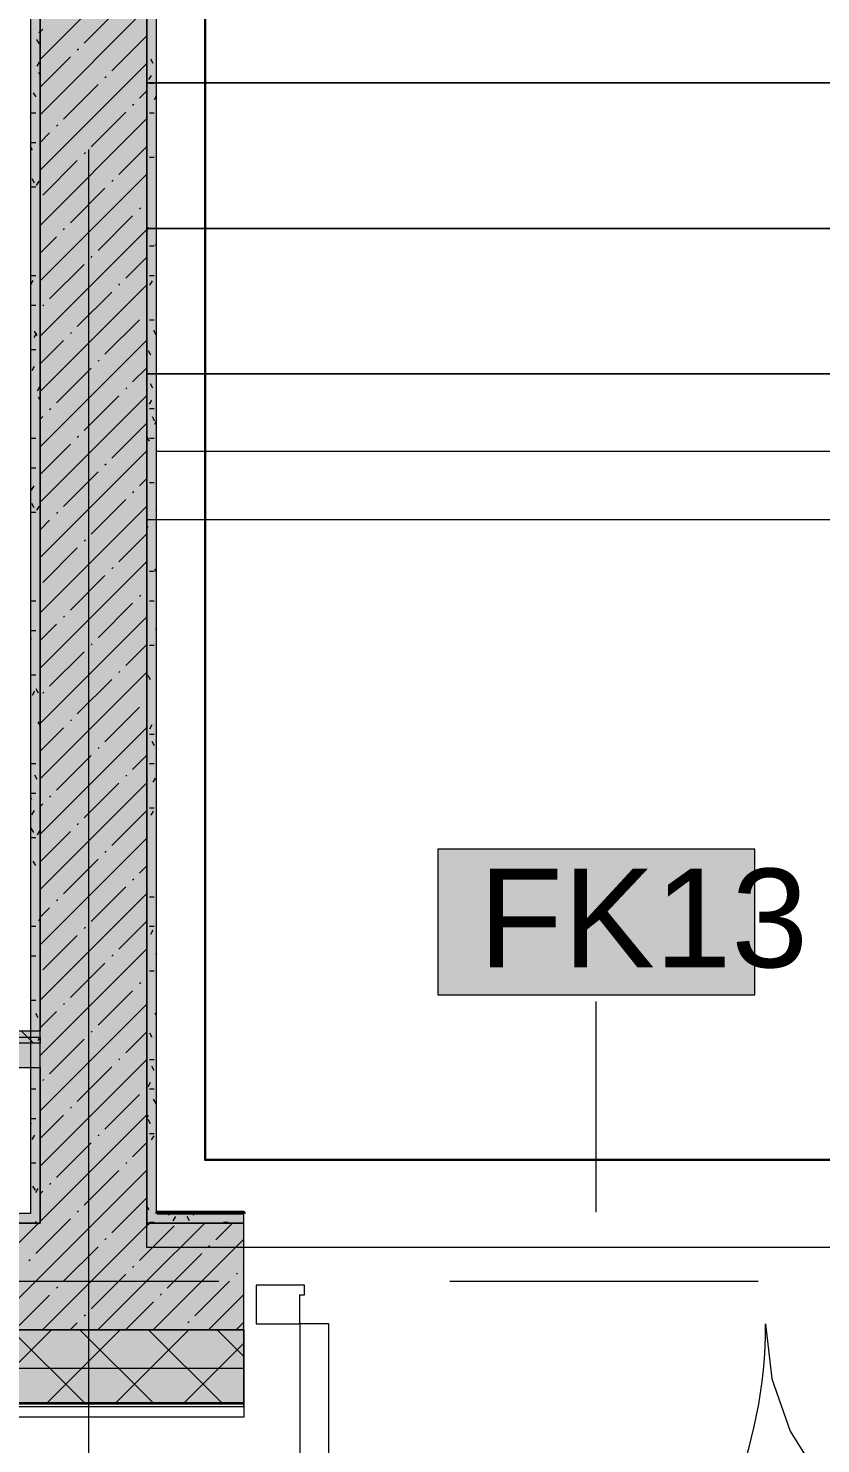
# Model space of a CAD drawing. Header units: millimetres. Extents: x -3817 to 677485, y -22715 to 103890.
# Drawn here: x 72079 to 73712, y 1577 to 4494 of the extents above; entities that cross this region are included whole.
import ezdxf

# ---------------------------------------------------------------- set-up
doc = ezdxf.new("R2010")
doc.units = ezdxf.units.MM
doc.layers.add('PDF _Геометрия', color=7, linetype='Continuous', true_color=0x1d1d1d)
doc.layers.add('PDF _Сплошная заливка', color=7, linetype='Continuous', true_color=0xffffff)
doc.layers.add('PDF _Текст', color=7, linetype='Continuous')
doc.styles.add('PDF GOST-Common', font='arial.ttf')

msp = doc.modelspace()

# ---------------------------------------------------------------- hatches: boundary and pattern name
at = {"layer": 'PDF _Сплошная заливка', "transparency": 33554559}
for points in [[(72323.3, 2031.3), (72343.3, 2031.3), (72343.3, 9571.4), (72323.3, 9571.4), (72323.3, 2146.7)], [(72103.3, 2414.3), (72103.3, 2426.9), (71803.3, 2426.9), (71803.3, 2414.3), (71916.6, 2414.3)]]:
    msp.add_hatch(color=256, dxfattribs=at).paths.add_polyline_path(points)
h = msp.add_hatch(color=256, dxfattribs=at)
h.paths.add_polyline_path([(69403.3, 2031.3), (70940.8, 2031.3), (70940.8, 2051.3), (69403.3, 2051.3)], flags=0)
h.paths.add_polyline_path([(72103.3, 2031.3), (72103.3, 2051.3), (71878.3, 2051.3), (71878.3, 2031.3), (71916.6, 2031.3)], flags=0)
h = msp.add_hatch(color=256, dxfattribs=at)
h.paths.add_polyline_path([(66153.3, 1811.3), (66403.3, 1811.3), (66403.3, 2031.3), (66153.3, 2031.3)], flags=0)
h.paths.add_polyline_path([(67303.3, 1811.3), (70903.3, 1811.3), (70903.3, 2031.3), (67303.3, 2031.3)], flags=0)
h.paths.add_polyline_path([(72103.3, 1811.3), (72103.3, 2031.3), (71803.3, 2031.3), (71803.3, 1811.3), (71916.6, 1811.3)], flags=0)
h = msp.add_hatch(color=256, dxfattribs=at)
h.paths.add_polyline_path([(75723.3, 1811.3), (75723.3, 2031.3), (74223.3, 2031.3), (74223.3, 1811.3), (75627.5, 1811.3)], flags=0)
h.paths.add_polyline_path([(72523.3, 1811.3), (72523.3, 2031.3), (72323.3, 2031.3), (72323.3, 1811.3)], flags=0)
h = msp.add_hatch(color=256, dxfattribs=at)
h.paths.add_polyline_path([(74223.3, 1661.3), (75943.3, 1661.3), (75943.3, 1811.3), (74223.3, 1811.3)], flags=0)
h.paths.add_polyline_path([(71803.3, 1661.3), (72523.3, 1661.3), (72523.3, 1811.3), (71803.3, 1811.3)], flags=0)
h.paths.add_polyline_path([(70903.3, 1661.3), (70903.3, 1811.3), (67303.3, 1811.3), (67303.3, 1661.3), (69690.1, 1661.3)], flags=0)
h.paths.add_polyline_path([(61853.3, 1661.3), (61853.3, 1811.3), (61153.3, 1811.3), (61153.3, 1661.3), (61526.1, 1661.3)], flags=0)
h.paths.add_polyline_path([(57403.3, 1661.3), (57403.3, 1811.3), (56653.3, 1811.3), (56653.3, 1661.3), (57153.3, 1661.3)], flags=0)
h.paths.add_polyline_path([(63953.3, 1661.3), (64503.3, 1661.3), (64503.3, 1811.3), (63953.3, 1811.3)], flags=0)
h.paths.add_polyline_path([(60041.7, 1661.3), (60253.3, 1661.3), (60253.3, 1811.3), (59503.3, 1811.3), (59503.3, 1661.3)], flags=0)
h.paths.add_polyline_path([(65653.3, 1661.3), (66403.3, 1661.3), (66403.3, 1811.3), (65403.3, 1811.3), (65403.3, 1661.3)], flags=0)
h.paths.add_polyline_path([(48153.3, 1661.3), (48403.3, 1661.3), (48403.3, 1811.3), (47653.3, 1811.3), (47653.3, 1661.3)], flags=0)
h.paths.add_polyline_path([(49303.3, 1661.3), (50014.8, 1661.3), (50014.8, 1811.3), (49303.3, 1811.3)], flags=0)
h.paths.add_polyline_path([(52619.9, 1661.3), (53553.3, 1661.3), (53553.3, 1811.3), (52114.8, 1811.3), (52114.8, 1661.3)], flags=0)
h.paths.add_polyline_path([(44455.9, 1661.3), (44553.3, 1661.3), (44553.3, 1811.3), (42980.8, 1811.3), (42980.8, 1661.3), (43773.3, 1661.3)], flags=0)
h.paths.add_polyline_path([(40183.3, 1661.3), (40880.8, 1661.3), (40880.8, 1811.3), (40183.3, 1811.3)], flags=0)
h.paths.add_polyline_path([(39283.3, 1661.3), (39283.3, 1811.3), (38985.9, 1811.3), (38985.9, 1661.3)], flags=0)

# ---------------------------------------------------------------- linework, layer by layer
at = {"layer": 'PDF _Геометрия', "color": 9, "lineweight": 9, "true_color": 0xc0c0c0}
for points in [[(71933.3, 9811.3), (72468.3, 9811.3), (72323.3, 9811.3), (72103.3, 9811.3), (72103.3, 2426.9), (71803.3, 2426.9), (71803.3, 2414.3), (71803.3, 2351.8), (71803.3, 2031.3), (71878.3, 2031.3), (72103.3, 2031.3), (72103.3, 2051.3), (72103.3, 9591.3), (72083.3, 9591.3), (71916.6, 9591.3), (72103.3, 9591.3), (72103.3, 9811.3), (71916.6, 9811.3)], [(71903.3, 9583.4), (71903.3, 9571.4), (72083.3, 9571.4), (72083.3, 2051.3), (71878.3, 2051.3), (71878.3, 2351.8), (72103.3, 2351.8), (72103.3, 2031.3), (71803.3, 2031.3), (71803.3, 1811.3), (71803.3, 1863.3)], [(72523.3, 1811.3), (72523.3, 2031.3), (72323.3, 2031.3), (72323.3, 9591.3), (72468.3, 9591.3), (72323.3, 9591.3), (72323.3, 9571.4), (72323.3, 2031.3), (72343.3, 2031.3), (72523.3, 2031.3), (72523.3, 2051.3)], [(72344.7, 2051.3), (72343.3, 2051.3), (72343.3, 9570.4)], [(66403.3, 1863.3), (66403.3, 1811.3), (66403.3, 1653.3), (67303.3, 1653.3), (67303.3, 1811.3), (67303.3, 1653.3), (70903.3, 1653.3), (70903.3, 1811.3), (70903.3, 1653.3), (71803.3, 1653.3), (71803.3, 1811.3), (71803.3, 1653.3), (72523.3, 1653.3), (72523.3, 1811.3), (72523.3, 1631.4), (38518.4, 1631.4)]]:
    msp.add_lwpolyline(points, dxfattribs=at)
at = {"layer": 'PDF _Геометрия', "color": 231, "lineweight": 30, "true_color": 0xff80c0}
msp.add_lwpolyline([(72443.3, 9570.4), (72443.3, 2161.3), (75223.3, 2161.3), (75223.3, 2446.3), (75603.3, 2446.3), (75603.3, 9570.4)], dxfattribs=at)
at = {"layer": 'PDF _Геометрия', "color": 253, "lineweight": 9, "true_color": 0xaaaaaa}
for points in [[(73873.3, 3481.1), (73873.3, 7081.1), (72323.3, 7081.1), (72323.3, 3481.1)], [(73873.3, 4381.1), (72323.3, 4381.1)], [(73873.3, 4081.1), (72323.3, 4081.1)], [(73873.3, 3781.1), (72323.3, 3781.1)]]:
    msp.add_lwpolyline(points, close=True, dxfattribs=at)
at = {"layer": 'PDF _Геометрия', "lineweight": 9}
for points in [[(72103.3, 4429.4), (72323.3, 4649.4)], [(72103.3, 4315.4), (72323.3, 4535.4)], [(72194.1, 4463.2), (72265.4, 4534.5)], [(72103.3, 4486.4), (72108.5, 4491.7)], [(72251.1, 4406.2), (72322.4, 4477.5)], [(72103.3, 4372.4), (72165.6, 4434.7)], [(72179.8, 4448.9), (72182.2, 4451.3)], [(72103.3, 4201.3), (72323.3, 4421.3)], [(72151.3, 4306.4), (72222.6, 4377.7)], [(72236.9, 4391.9), (72239.2, 4394.3)], [(72308.1, 4349.2), (72323.3, 4364.3)], [(72208.3, 4249.4), (72279.6, 4320.6)], [(72293.9, 4334.9), (72296.2, 4337.3)], [(72103.3, 4087.3), (72323.3, 4307.3)], [(72137.1, 4292.1), (72139.4, 4294.5)], [(72103.3, 4258.3), (72122.8, 4277.9)], [(72194.1, 4235.1), (72196.5, 4237.5)], [(72265.4, 4192.3), (72323.3, 4250.2)], [(72108.5, 4149.6), (72179.8, 4220.8)], [(72103.3, 3973.2), (72323.3, 4193.2)], [(72251.1, 4178.1), (72253.5, 4180.4)], [(72165.6, 4092.5), (72236.9, 4163.8)], [(72308.1, 4121.1), (72310.5, 4123.4)], [(72322.4, 4135.3), (72323.3, 4136.2)], [(72222.6, 4035.5), (72293.9, 4106.8)], [(72103.3, 3859.2), (72323.3, 4079.2)], [(72103.3, 4030.2), (72137.1, 4064)], [(72151.3, 4078.3), (72153.7, 4080.7)], [(72122.8, 3935.7), (72194.1, 4007)], [(72208.3, 4021.3), (72210.7, 4023.6)], [(72279.6, 3978.5), (72323.3, 4022.1)], [(72103.3, 3745.1), (72323.3, 3965.1)], [(72179.8, 3878.7), (72251.1, 3950)], [(72265.4, 3964.2), (72267.7, 3966.6)], [(72108.5, 3921.5), (72110.9, 3923.8)], [(72236.9, 3821.7), (72308.1, 3893)], [(72322.4, 3907.2), (72323.3, 3908.1)], [(72103.3, 3631.1), (72323.3, 3851.1)], [(72165.6, 3864.4), (72167.9, 3866.8)], [(72103.3, 3802.1), (72151.3, 3850.2)], [(72137.1, 3721.9), (72208.3, 3793.2)], [(72222.6, 3807.4), (72225, 3809.8)], [(72293.9, 3764.7), (72323.3, 3794)], [(72103.3, 3517), (72323.3, 3737)], [(72194.1, 3664.9), (72265.4, 3736.1)], [(72279.6, 3750.4), (72282, 3752.8)], [(72122.8, 3707.6), (72125.2, 3710)], [(72103.3, 3688.1), (72108.5, 3693.4)], [(72251.1, 3607.8), (72322.4, 3679.1)], [(72179.8, 3650.6), (72182.2, 3653)], [(72103.3, 3574), (72165.6, 3636.3)], [(72103.3, 3403), (72323.3, 3623)], [(72236.9, 3593.6), (72239.2, 3595.9)], [(72151.3, 3508), (72222.6, 3579.3)], [(72308.1, 3550.8), (72323.3, 3565.9)], [(72293.9, 3536.6), (72296.2, 3538.9)], [(72103.3, 3288.9), (72323.3, 3508.9)], [(72208.3, 3451), (72279.6, 3522.3)], [(72103.3, 3460), (72122.8, 3479.5)], [(72137.1, 3493.8), (72139.4, 3496.2)], [(72265.4, 3394), (72323.3, 3451.9)], [(72108.5, 3351.2), (72179.8, 3422.5)], [(72194.1, 3436.8), (72196.5, 3439.1)], [(72103.3, 3174.9), (72323.3, 3394.9)], [(72165.6, 3294.2), (72236.9, 3365.5)], [(72251.1, 3379.7), (72253.5, 3382.1)], [(72322.4, 3337), (72323.3, 3337.8)], [(72222.6, 3237.2), (72293.9, 3308.5)], [(72308.1, 3322.7), (72310.5, 3325.1)], [(72103.3, 3060.8), (72323.3, 3280.8)], [(72151.3, 3279.9), (72153.7, 3282.3)], [(72103.3, 3231.9), (72137.1, 3265.7)], [(72122.8, 3137.4), (72194.1, 3208.7)], [(72208.3, 3222.9), (72210.7, 3225.3)], [(72279.6, 3180.1), (72323.3, 3223.8)], [(72103.3, 2946.8), (72323.3, 3166.8)], [(72179.8, 3080.4), (72251.1, 3151.6)], [(72265.4, 3165.9), (72267.7, 3168.3)], [(72108.5, 3123.1), (72110.9, 3125.5)], [(72236.9, 3023.3), (72308.1, 3094.6)], [(72322.4, 3108.9), (72323.3, 3109.7)], [(72165.6, 3066.1), (72167.9, 3068.5)], [(72103.3, 2832.7), (72323.3, 3052.7)], [(72103.3, 3003.8), (72151.3, 3051.8)], [(72222.6, 3009.1), (72225, 3011.4)], [(72137.1, 2923.5), (72208.3, 2994.8)], [(72293.9, 2966.3), (72323.3, 2995.7)], [(72279.6, 2952), (72282, 2954.4)], [(72103.3, 2718.7), (72323.3, 2938.7)], [(72194.1, 2866.5), (72265.4, 2937.8)], [(72103.3, 2889.7), (72108.5, 2895)], [(72122.8, 2909.3), (72125.2, 2911.7)], [(72251.1, 2809.5), (72322.4, 2880.8)], [(72103.3, 2775.7), (72165.6, 2838)], [(72179.8, 2852.3), (72182.2, 2854.6)], [(72103.3, 2604.6), (72323.3, 2824.6)], [(72151.3, 2709.7), (72222.6, 2781)], [(72236.9, 2795.2), (72239.2, 2797.6)], [(72308.1, 2752.5), (72323.3, 2767.6)], [(72208.3, 2652.7), (72279.6, 2724)], [(72293.9, 2738.2), (72296.2, 2740.6)], [(72103.3, 2490.6), (72323.3, 2710.6)], [(72137.1, 2695.4), (72139.4, 2697.8)], [(72103.3, 2661.6), (72122.8, 2681.2)], [(72194.1, 2638.4), (72196.5, 2640.8)], [(72265.4, 2595.6), (72323.3, 2653.5)], [(72103.3, 2376.5), (72323.3, 2596.5)], [(72108.5, 2552.9), (72179.8, 2624.2)], [(72165.6, 2495.9), (72236.9, 2567.1)], [(72251.1, 2581.4), (72253.5, 2583.8)], [(72322.4, 2538.6), (72323.3, 2539.5)], [(72222.6, 2438.8), (72293.9, 2510.1)], [(72308.1, 2524.4), (72310.5, 2526.7)], [(72103.3, 2262.5), (72323.3, 2482.5)], [(72151.3, 2481.6), (72153.7, 2484)], [(72103.3, 2433.5), (72137.1, 2467.3)], [(72089.8, 2401.9), (72077.3, 2414.3), (72064.8, 2426.9)], [(72208.3, 2424.6), (72210.7, 2426.9)], [(72279.6, 2381.8), (72323.3, 2425.4)], [(72122.8, 2339), (72194.1, 2410.3)], [(72103.3, 2148.4), (72323.3, 2368.4)], [(72265.4, 2367.5), (72267.7, 2369.9)], [(72179.8, 2282), (72251.1, 2353.3)], [(72108.5, 2324.8), (72110.9, 2327.1)], [(72322.4, 2310.5), (72323.3, 2311.4)], [(72236.9, 2225), (72308.1, 2296.3)], [(72103.3, 2034.4), (72323.3, 2254.4)], [(72103.3, 2205.4), (72151.3, 2253.5)], [(72165.6, 2267.8), (72167.9, 2270.1)], [(72137.1, 2125.2), (72208.3, 2196.5)], [(72222.6, 2210.7), (72225, 2213.1)], [(72293.9, 2168), (72323.3, 2197.3)], [(71994.3, 1811.3), (72103.3, 1920.3), (72323.3, 2140.3)], [(72194.1, 2068.2), (72265.4, 2139.4)], [(72279.6, 2153.7), (72282, 2156.1)], [(72122.8, 2110.9), (72125.2, 2113.3)], [(72103.3, 2091.4), (72108.5, 2096.7)], [(72251.1, 2011.1), (72322.4, 2082.4)], [(72179.8, 2053.9), (72182.2, 2056.3)], [(71880.2, 1811.3), (72100.2, 2031.3)], [(72094.3, 1968.4), (72103.3, 1977.3), (72165.6, 2039.7)], [(72108.3, 1811.3), (72323.3, 2026.3), (72328.3, 2031.3)], [(72222.4, 1811.3), (72323.3, 1912.2), (72442.4, 2031.3)], [(72308.1, 1954.1), (72323.3, 1969.2), (72379.4, 2025.4)], [(72465, 1996.9), (72499.4, 2031.3)], [(72236.9, 1996.9), (72239.2, 1999.3)], [(72336.4, 1811.3), (72523.3, 1998.2)], [(72450.7, 1982.6), (72453.1, 1985)], [(72080, 1954.1), (72082.4, 1956.5)], [(72151.3, 1911.3), (72222.6, 1982.6)], [(72365.2, 1897.1), (72436.4, 1968.4)], [(72208.3, 1854.3), (72279.6, 1925.6)], [(72293.9, 1939.9), (72296.2, 1942.2)], [(72507.7, 1925.6), (72510.1, 1928)], [(72522, 1939.9), (72523.3, 1941.1)], [(72137.1, 1897.1), (72139.4, 1899.5)], [(72422.2, 1840.1), (72493.5, 1911.3)], [(72051.5, 1811.6), (72103.3, 1863.3), (72122.8, 1882.8)], [(72279.4, 1811.3), (72323.3, 1855.2), (72336.6, 1868.6)], [(72350.9, 1882.8), (72353.3, 1885.2)], [(72450.5, 1811.3), (72523.3, 1884.1)], [(72194.1, 1840.1), (72196.5, 1842.4)], [(71976.7, 1661.3), (72126.7, 1811.3)], [(72193.9, 1661.3), (72043.9, 1811.3)], [(72118.2, 1661.3), (72268.2, 1811.3)], [(72165.4, 1811.3), (72179.8, 1825.8)], [(72335.3, 1661.3), (72185.3, 1811.3)], [(72259.6, 1661.3), (72409.6, 1811.3)], [(72476.7, 1661.3), (72326.7, 1811.3)], [(72393.5, 1811.3), (72393.7, 1811.6)], [(72407.9, 1825.8), (72410.3, 1828.2)], [(72523.3, 1756.2), (72468.2, 1811.3)], [(72507.5, 1811.3), (72523.3, 1827.1)], [(72401, 1661.3), (72523.3, 1783.6)]]:
    msp.add_lwpolyline(points, dxfattribs=at)
at = {"layer": 'PDF _Геометрия', "color": 253, "lineweight": 9, "true_color": 0x9b9b9b}
for points in [[(72101.8, 4461.8), (72096.8, 4470.5)], [(72103.3, 4488.1), (72100.5, 4483.3)], [(72101.4, 4423.9), (72096.4, 4415.2)], [(72336.4, 4421.2), (72331.4, 4430)], [(72103.3, 4398.4), (72100.9, 4402.5)], [(72331.9, 4396.4), (72326.9, 4387.7)], [(72328.5, 4380.2), (72338.5, 4380.2)], [(72094.8, 4352.1), (72089.7, 4360.8)], [(72343.1, 4354.8), (72338, 4346.1)], [(72084.6, 4319.3), (72094.7, 4319.3)], [(72328.5, 4319.3), (72338.5, 4319.3)], [(72083.6, 4310.5), (72083.3, 4311.1)], [(72087.7, 4242.5), (72083.3, 4250.1)], [(72084.6, 4258.3), (72094.7, 4258.3)], [(72328.5, 4227.8), (72338.5, 4227.8)], [(72091.8, 4174.4), (72086.7, 4183.1)], [(72100.3, 4178.2), (72095.3, 4169.5)], [(72084.6, 4166.9), (72094.7, 4166.9)], [(72326.7, 4082.7), (72323.3, 4076.7)], [(72328.5, 4045), (72338.5, 4045)], [(72343.3, 4043.6), (72340.7, 4048.2)], [(72088.1, 3974.1), (72083.3, 3965.8)], [(72084.6, 3984), (72094.7, 3984)], [(72328.5, 3984), (72338.5, 3984)], [(72333.8, 3973), (72328.8, 3964.3)], [(72084.6, 3923), (72094.7, 3923)], [(72328.5, 3892.6), (72338.5, 3892.6)], [(72095.1, 3864.4), (72090.1, 3855.7)], [(72097, 3860.7), (72091.9, 3869.4)], [(72342.7, 3861.7), (72337.7, 3870.5)], [(72084.6, 3831.6), (72094.7, 3831.6)], [(72331.5, 3820.1), (72326.5, 3828.8)], [(72091.1, 3796.4), (72086, 3787.7)], [(72102.2, 3754.8), (72097.2, 3746)], [(72335.6, 3752.1), (72330.6, 3760.8)], [(72103.3, 3727.8), (72100.1, 3733.3)], [(72332.7, 3727.3), (72327.7, 3718.6)], [(72328.5, 3709.7), (72338.5, 3709.7)], [(72339.7, 3684), (72334.7, 3692.8)], [(72343.3, 3684.6), (72338.8, 3676.9)], [(72084.6, 3648.7), (72094.7, 3648.7)], [(72328.5, 3642.4), (72323.5, 3651.1)], [(72328.5, 3648.7), (72338.5, 3648.7)], [(72084.6, 3587.7), (72094.7, 3587.7)], [(72090, 3550.7), (72084.9, 3541.9)], [(72328.5, 3557.3), (72338.5, 3557.3)], [(72091, 3505.2), (72085.9, 3514)], [(72101.1, 3509), (72096.1, 3500.3)], [(72343.3, 3501.7), (72341.8, 3499.2)], [(72084.6, 3496.3), (72094.7, 3496.3)], [(72325.6, 3464.7), (72323.3, 3468.7)], [(72328.5, 3374.4), (72338.5, 3374.4)], [(72343.3, 3373.1), (72339.8, 3379)], [(72323.4, 3345.5), (72323.3, 3345.1)], [(72084.6, 3313.4), (72094.7, 3313.4)], [(72328.5, 3313.4), (72338.5, 3313.4)], [(72084.6, 3252.5), (72094.7, 3252.5)], [(72343.3, 3257.9), (72340.7, 3253.5)], [(72084.8, 3236.9), (72083.3, 3234.3)], [(72328.5, 3222), (72338.5, 3222)], [(72084.6, 3161), (72094.7, 3161)], [(72330.7, 3150.9), (72325.7, 3159.6)], [(72091.9, 3127.2), (72086.8, 3118.5)], [(72100.2, 3123.4), (72095.2, 3132.2)], [(72103.3, 3057.2), (72099.3, 3064.1)], [(72333.5, 3058.1), (72328.5, 3049.4)], [(72328.5, 3039.1), (72338.5, 3039.1)], [(72338.9, 3014.9), (72333.9, 3023.6)], [(72084.6, 2978.2), (72094.7, 2978.2)], [(72328.5, 2978.2), (72338.5, 2978.2)], [(72097.2, 2945.7), (72092.2, 2954.5)], [(72340.6, 2948.4), (72335.6, 2939.7)], [(72084.6, 2917.2), (72094.7, 2917.2)], [(72086.1, 2904.1), (72083.3, 2909)], [(72090.8, 2881.5), (72085.7, 2872.8)], [(72328.5, 2886.7), (72338.5, 2886.7)], [(72336.5, 2880.4), (72331.5, 2871.7)], [(72090.2, 2836.1), (72085.1, 2844.8)], [(72101.9, 2839.8), (72096.9, 2831.1)], [(72343.3, 2831.1), (72342.6, 2830)], [(72084.6, 2825.7), (72094.7, 2825.7)], [(72094.3, 2768), (72089.2, 2776.8)], [(72324.8, 2795.5), (72323.3, 2798.1)], [(72328.5, 2703.8), (72338.5, 2703.8)], [(72103.3, 2659.3), (72099.9, 2653.4)], [(72084.6, 2642.9), (72094.7, 2642.9)], [(72328.5, 2642.9), (72338.5, 2642.9)], [(72335.4, 2634.7), (72330.4, 2625.9)], [(72343.3, 2641.6), (72343.1, 2641.8)], [(72084.6, 2581.9), (72094.7, 2581.9)], [(72343.3, 2587.3), (72341.5, 2584.3)], [(72328.5, 2551.4), (72338.5, 2551.4)], [(72084.6, 2490.5), (72094.7, 2490.5)], [(72099.4, 2454.3), (72094.4, 2463)], [(72343.3, 2458.7), (72340.1, 2464.1)], [(72334, 2413.7), (72329, 2422.4)], [(72103.3, 2415.5), (72098.8, 2407.7)], [(72328.5, 2368.6), (72338.5, 2368.6)], [(72338.1, 2345.7), (72333.1, 2354.4)], [(72084.6, 2307.6), (72094.7, 2307.6)], [(72103.3, 2325.7), (72102.6, 2326.9)], [(72330.2, 2320.9), (72325.2, 2312.2)], [(72328.5, 2307.6), (72338.5, 2307.6)], [(72342.2, 2277.7), (72337.2, 2286.4)], [(72084.6, 2246.6), (72094.7, 2246.6)], [(72326.1, 2252.9), (72323.3, 2247.9)], [(72085.3, 2234.9), (72083.3, 2238.4)], [(72331, 2236), (72326, 2244.7)], [(72091.6, 2212.3), (72086.5, 2203.6)], [(72328.5, 2216.1), (72338.5, 2216.1)], [(72337.3, 2211.2), (72332.3, 2202.5)], [(72084.6, 2155.2), (72094.7, 2155.2)], [(72093.5, 2098.9), (72088.4, 2107.6)], [(72098.6, 2102.6), (72093.6, 2093.9)], [(72324, 2126.4), (72323.3, 2127.6)], [(72328, 2058.3), (72323.3, 2066.6)], [(72369.7, 2047.2), (72367.3, 2051.3)], [(72381.9, 2044.7), (72376.9, 2036)], [(72411.3, 2036), (72406.3, 2044.7)], [(72421, 2051.3), (72418.5, 2047.1)], [(72094.6, 2034.6), (72092.7, 2031.3)], [(72328.5, 2033.3), (72338.5, 2033.3)], [(72480.9, 2033.3), (72490.9, 2033.3)]]:
    msp.add_lwpolyline(points, dxfattribs=at)
at = {"layer": 'PDF _Геометрия', "color": 253, "lineweight": 9, "true_color": 0xaaaaaa}
for points in [[(72203.3, -185.1), (72203.3, 2314.9), (72203.3, 4243.4)], [(75723.3, 1981.1), (72323.3, 1981.1), (72323.3, 3481.1), (73873.3, 3481.1)], [(70883.8, 1911.3), (72471.3, 1911.3)], [(72947.6, 1911.3), (73582.6, 1911.3)]]:
    msp.add_lwpolyline(points, dxfattribs=at)
at = {"layer": 'PDF _Геометрия', "color": 7, "lineweight": 9}
for points in [[(74262.6, 3621.3), (72343.3, 3621.3)], [(73249.3, 2053.8), (73249.3, 2488)], [(71815.8, 2031.3), (71815.8, 2351.8), (71815.8, 2401.9), (71815.8, 2414.3), (72103.3, 2414.3), (72103.3, 2426.9)], [(72103.3, 2414.3), (72103.3, 2401.9), (71828.3, 2401.9), (71828.3, 2351.8), (71828.3, 2031.3)], [(72103.3, 2351.8), (72103.3, 2401.9)], [(72523.3, 2051.3), (72344.7, 2051.3)], [(71803.3, 1732.3), (72523.3, 1732.3)], [(71803.3, 1661.3), (72523.3, 1661.3)], [(71803.3, 1658.4), (72523.3, 1658.4)]]:
    msp.add_lwpolyline(points, dxfattribs=at)
for points in [[(73575.8, 2801.9), (72922.7, 2801.9), (72922.7, 2501.9), (73575.8, 2501.9)], [(72103.3, 1811.3), (71803.3, 1811.3)], [(72523.3, 1811.3), (72323.3, 1811.3)]]:
    msp.add_lwpolyline(points, close=True, dxfattribs=at)
at = {"layer": 'PDF _Геометрия', "color": 5, "lineweight": 40}
msp.add_lwpolyline([(72344.3, 2051.3), (72344.3, 2052.4), (72344.7, 2052.4)], dxfattribs=at)
at = {"layer": 'PDF _Геометрия', "color": 5, "lineweight": 53}
msp.add_lwpolyline([(72523.3, 2051.3), (72523.3, 2052.4), (72344.7, 2052.4), (72344.7, 2051.3)], dxfattribs=at)
at = {"layer": 'PDF _Геометрия', "color": 5, "lineweight": 9}
msp.add_lwpolyline([(72344.7, 2051.3), (72523.3, 2051.3)], dxfattribs=at)
at = {"layer": 'PDF _Геометрия', "color": 253, "lineweight": 13, "true_color": 0xaaaaaa}
for points in [[(72638.3, 1823.3), (72638.3, 1883.3), (72648.3, 1883.3), (72648.3, 1903.3), (72548.3, 1903.3), (72548.3, 1823.3)], [(72638.3, 863.3), (72698.3, 863.3), (72698.3, 1823.3), (72638.3, 1823.3)]]:
    msp.add_lwpolyline(points, close=True, dxfattribs=at)
at = {"layer": 'PDF _Геометрия', "color": 9, "lineweight": 9, "true_color": 0xc0c0c0}
msp.add_lwpolyline([(72323.3, 1811.3), (72103.3, 1811.3)], close=True, dxfattribs=at)
at = {"layer": 'PDF _Геометрия', "color": 253, "lineweight": 9, "true_color": 0xaaaaaa}
msp.add_lwpolyline([(72638.3, 863.3, 0.414214), (73598.3, 1823.3), (73611, 1709.9), (73648.8, 1602.1), (73709.5, 1505.4), (73790.3, 1424.6), (73887, 1363.9), (73994.8, 1326.1), (74108.3, 1313.4)], format="xyb", dxfattribs=at)
at = {"layer": 'PDF _Сплошная заливка', "lineweight": 35, "transparency": 33554559}
for points in [[(72323.3, 1811.3), (72323.3, 9811.3), (72103.3, 1811.3), (72103.3, 9811.3)], [(72103.3, 2051.3), (72103.3, 9591.3), (72083.3, 2051.3), (72083.3, 9591.3)], [(71815.8, 2401.9), (72103.3, 2401.9), (71815.8, 2414.3), (72103.3, 2414.3)], [(72343.3, 2031.3), (72523.3, 2031.3), (72343.3, 2051.3), (72523.3, 2051.3)]]:
    msp.add_solid(points, dxfattribs=at)
at = {"layer": 'PDF _Сплошная заливка', "lineweight": 9, "transparency": 33554559}
msp.add_solid([(73575.8, 2801.9), (72922.7, 2801.9), (73575.8, 2501.9), (72922.7, 2501.9)], dxfattribs=at)
at = {"layer": 'PDF _Сплошная заливка', "color": 254, "lineweight": 35, "true_color": 0xe7e7e7, "transparency": 33554559}
msp.add_solid([(71828.3, 2351.8), (72103.3, 2351.8), (71828.3, 2401.9), (72103.3, 2401.9)], dxfattribs=at)

# ---------------------------------------------------------------- texts
at = {"layer": 'PDF _Текст', "insert": (73007.2, 2658.5), "char_height": 203.2, "attachment_point": 4, "style": 'PDF GOST-Common'}
msp.add_mtext('FK13', dxfattribs=at)

doc.saveas('drawing.dxf')
